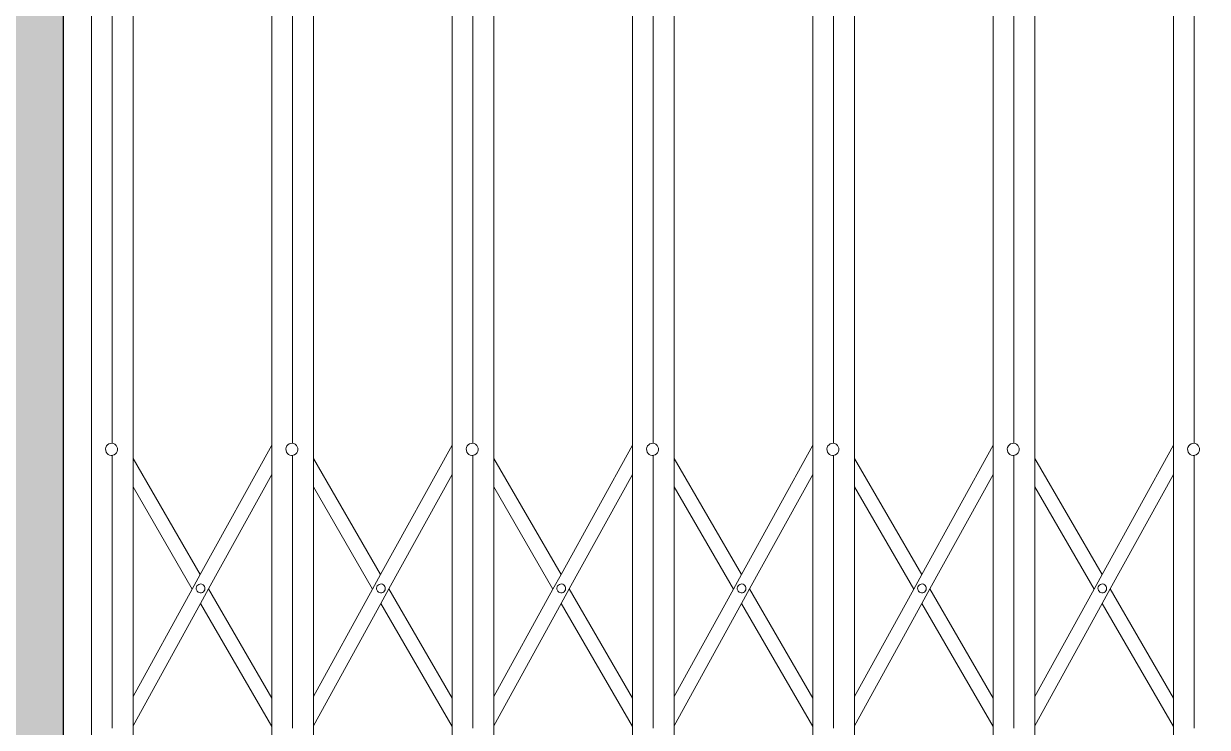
# Model space of a CAD drawing. Header units: inches. Extents: x -6800 to 96653, y -25814 to 17379.
# Drawn here: x 78888.5 to 78948.1, y -17380.2 to -17344.8 of the extents above; entities that cross this region are included whole.
import ezdxf

# ---------------------------------------------------------------- set-up
doc = ezdxf.new("R2010")
doc.units = ezdxf.units.IN
doc.header["$MEASUREMENT"] = 0
for name, color, linetype, lineweight in [('Door ele', 20, 'Continuous', 15), ('ele front', 30, 'Continuous', 30), ('Win ele', 211, 'Continuous', 15)]:
    doc.layers.add(name, color=color, linetype=linetype, lineweight=lineweight)

msp = doc.modelspace()

# ---------------------------------------------------------------- hatches: boundary and pattern name
at = {"layer": 'Win ele', "transparency": 33554559}
h = msp.add_hatch(color=256, dxfattribs=at)
h.dxf.hatch_style = 1
h.paths.add_polyline_path([(79495.029, -17231.325), (79333.029, -17231.325), (79333.029, -17237.825), (79337.529, -17237.825), (79337.529, -17237.325), (79490.529, -17237.325), (79490.529, -17237.825), (79495.029, -17237.825)])
h.paths.add_polyline_path([(79330.029, -17231.325), (79228.029, -17231.325), (79228.029, -17237.825), (79232.529, -17237.825), (79232.529, -17237.325), (79325.529, -17237.325), (79325.529, -17237.825), (79330.029, -17237.825)])
h.paths.add_polyline_path([(79225.029, -17231.325), (79193.529, -17231.325), (79193.529, -17237.325), (79220.529, -17237.325), (79220.529, -17237.825), (79225.029, -17237.825)])
h.paths.add_polyline_path([(79145.529, -17231.325), (79120.029, -17231.325), (79120.029, -17237.825), (79124.529, -17237.825), (79124.529, -17237.325), (79145.529, -17237.325)])
h.paths.add_polyline_path([(79117.029, -17231.325), (79012.029, -17231.325), (79012.029, -17237.825), (79016.529, -17237.825), (79016.529, -17237.325), (79112.529, -17237.325), (79112.529, -17237.825), (79117.029, -17237.825)])
h.paths.add_polyline_path([(79009.029, -17231.325), (78886.029, -17231.325), (78886.029, -17237.825), (78890.529, -17237.825), (78890.529, -17237.325), (79004.529, -17237.325), (79004.529, -17237.825), (79009.029, -17237.825)])
h.paths.add_polyline_path([(78883.029, -17231.325), (78878.529, -17231.325), (78878.529, -17237.825), (78883.029, -17237.825)])
h.paths.add_polyline_path([(78890.529, -17239.325), (78886.029, -17239.325), (78886.029, -17267.325), (78890.529, -17267.325)])
h.paths.add_polyline_path([(78883.029, -17239.325), (78878.529, -17239.325), (78878.529, -17267.325), (78883.029, -17267.325)])
h.paths.add_polyline_path([(79009.029, -17239.325), (79004.529, -17239.325), (79004.529, -17267.325), (79009.029, -17267.325)])
h.paths.add_polyline_path([(79016.529, -17239.325), (79012.029, -17239.325), (79012.029, -17267.325), (79016.529, -17267.325)])
h.paths.add_polyline_path([(79124.529, -17239.325), (79120.029, -17239.325), (79120.029, -17267.325), (79124.529, -17267.325)])
h.paths.add_polyline_path([(79117.029, -17239.325), (79112.529, -17239.325), (79112.529, -17267.325), (79117.029, -17267.325)])
h.paths.add_polyline_path([(79225.029, -17239.325), (79220.529, -17239.325), (79220.529, -17267.325), (79225.029, -17267.325)])
h.paths.add_polyline_path([(79232.529, -17239.325), (79228.029, -17239.325), (79228.029, -17267.325), (79232.529, -17267.325)])
h.paths.add_polyline_path([(79337.529, -17239.325), (79333.029, -17239.325), (79333.029, -17267.325), (79337.529, -17267.325)])
h.paths.add_polyline_path([(79330.029, -17239.325), (79325.529, -17239.325), (79325.529, -17267.325), (79330.029, -17267.325)])
h.paths.add_polyline_path([(79337.529, -17272.325), (79595.529, -17272.325), (79595.529, -17286.325), (79607.529, -17286.325), (79607.529, -17272.325), (79703.529, -17272.325), (79703.529, -17286.325), (79715.529, -17286.325), (79715.529, -17272.325), (79856.529, -17272.325), (79856.529, -17286.325), (79868.529, -17286.325), (79868.529, -17272.325), (80009.529, -17272.325), (80009.529, -17286.325), (80021.529, -17286.325), (80021.529, -17272.325), (80063.529, -17272.325), (80063.529, -17267.325), (78836.529, -17267.325), (78836.529, -17272.325), (78878.529, -17272.325), (78878.529, -17286.325), (78890.529, -17286.325), (78890.529, -17272.325), (79004.529, -17272.325), (79004.529, -17286.325), (79016.529, -17286.325), (79016.529, -17272.325), (79112.529, -17272.325), (79112.529, -17286.325), (79124.529, -17286.325), (79124.529, -17272.325), (79220.529, -17272.325), (79220.529, -17286.325), (79232.529, -17286.325), (79232.529, -17272.325), (79325.529, -17272.325), (79325.529, -17286.325), (79337.529, -17286.325)])
h.paths.add_polyline_path([(79225.029, -17157.325), (79120.029, -17157.325), (79120.029, -17166.325), (79225.029, -17166.325)])
h.paths.add_polyline_path([(79330.029, -17157.325), (79228.029, -17157.325), (79228.029, -17166.325), (79330.029, -17166.325)])
h.paths.add_polyline_path([(79117.029, -17157.325), (79012.029, -17157.325), (79012.029, -17166.325), (79117.029, -17166.325)])
h.paths.add_polyline_path([(79009.029, -17157.325), (78917.529, -17157.325), (78886.029, -17157.325), (78886.029, -17166.325), (79009.029, -17166.325)])
h.paths.add_polyline_path([(78883.029, -17157.325), (78878.529, -17157.325), (78878.529, -17160.325), (78836.529, -17160.325), (78836.529, -17166.325), (78883.029, -17166.325)])
h.paths.add_polyline_path([(79495.029, -17157.325), (79333.029, -17157.325), (79333.029, -17166.325), (79495.029, -17166.325)])
h.paths.add_polyline_path([(79600.029, -17157.325), (79498.029, -17157.325), (79498.029, -17166.325), (79600.029, -17166.325)])
h.paths.add_polyline_path([(79708.029, -17157.325), (79603.029, -17157.325), (79603.029, -17166.325), (79708.029, -17166.325)])
h.paths.add_polyline_path([(79861.029, -17157.325), (79711.029, -17157.325), (79711.029, -17166.325), (79861.029, -17166.325)])
h.paths.add_polyline_path([(80014.029, -17157.325), (79864.029, -17157.325), (79864.029, -17166.325), (80014.029, -17166.325)])
h.paths.add_polyline_path([(80063.529, -17157.325), (80017.029, -17157.325), (80017.029, -17166.325), (80063.529, -17166.325)])
h.paths.add_polyline_path([(80063.529, -17231.325), (80017.029, -17231.325), (80017.029, -17237.825), (80021.529, -17237.825), (80021.529, -17237.325), (80063.529, -17237.325)])
h.paths.add_polyline_path([(80021.529, -17239.325), (80017.029, -17239.325), (80017.029, -17267.325), (80021.529, -17267.325)])
h.paths.add_polyline_path([(80014.029, -17239.325), (80009.529, -17239.325), (80009.529, -17267.325), (80014.029, -17267.325)])
h.paths.add_polyline_path([(80014.029, -17231.325), (79864.029, -17231.325), (79864.029, -17237.825), (79868.529, -17237.825), (79868.529, -17237.325), (80009.529, -17237.325), (80009.529, -17237.825), (80014.029, -17237.825)])
h.paths.add_polyline_path([(79861.029, -17231.325), (79793.529, -17231.325), (79793.529, -17237.325), (79856.529, -17237.325), (79856.529, -17237.825), (79861.029, -17237.825)])
h.paths.add_polyline_path([(79868.529, -17239.325), (79864.029, -17239.325), (79864.029, -17267.325), (79868.529, -17267.325)])
h.paths.add_polyline_path([(79861.029, -17239.325), (79856.529, -17239.325), (79856.529, -17267.325), (79861.029, -17267.325)])
h.paths.add_polyline_path([(79715.529, -17239.325), (79711.029, -17239.325), (79711.029, -17267.325), (79715.529, -17267.325)])
h.paths.add_polyline_path([(79708.029, -17239.325), (79703.529, -17239.325), (79703.529, -17267.325), (79708.029, -17267.325)])
h.paths.add_polyline_path([(79708.029, -17231.325), (79703.529, -17231.325), (79703.529, -17237.825), (79708.029, -17237.825)])
h.paths.add_polyline_path([(79745.529, -17231.325), (79711.029, -17231.325), (79711.029, -17237.825), (79715.529, -17237.825), (79715.529, -17237.325), (79745.529, -17237.325)])
h.paths.add_polyline_path([(79607.529, -17239.325), (79603.029, -17239.325), (79603.029, -17267.325), (79607.529, -17267.325)])
h.paths.add_polyline_path([(79607.529, -17231.325), (79603.029, -17231.325), (79603.029, -17237.825), (79607.529, -17237.825)])
h.paths.add_polyline_path([(79600.029, -17231.325), (79565.529, -17231.325), (79565.529, -17237.325), (79595.529, -17237.325), (79595.529, -17237.825), (79600.029, -17237.825)])
h.paths.add_polyline_path([(79600.029, -17239.325), (79595.529, -17239.325), (79595.529, -17267.325), (79600.029, -17267.325)])
h.paths.add_polyline_path([(79517.529, -17231.325), (79498.029, -17231.325), (79498.029, -17237.825), (79502.529, -17237.825), (79502.529, -17237.325), (79517.529, -17237.325)])
h.paths.add_polyline_path([(79495.029, -17239.325), (79490.529, -17239.325), (79490.529, -17267.325), (79495.029, -17267.325)])
h.paths.add_polyline_path([(79502.529, -17239.325), (79498.029, -17239.325), (79498.029, -17267.325), (79502.529, -17267.325)])
h.paths.add_polyline_path([(79502.529, -17272.325), (79490.529, -17272.325), (79490.529, -17404.825), (79502.529, -17404.825)])
h.paths.add_polyline_path([(79337.529, -17286.325), (79325.529, -17286.325), (79325.529, -17404.825), (79337.529, -17404.825)])
h.paths.add_polyline_path([(79232.529, -17286.325), (79220.529, -17286.325), (79220.529, -17404.825), (79232.529, -17404.825)])
h.paths.add_polyline_path([(79124.529, -17286.325), (79112.529, -17286.325), (79112.529, -17404.825), (79124.529, -17404.825)])
h.paths.add_polyline_path([(79016.529, -17286.325), (79004.529, -17286.325), (79004.529, -17298.325), (78890.529, -17298.325), (78890.529, -17304.325), (78891.954, -17304.325), (79002.961, -17304.325), (79004.386, -17304.325), (79004.386, -17305.75), (79004.386, -17358.572), (79004.386, -17403.485), (79004.386, -17404.825), (79016.529, -17404.825)])
h.paths.add_polyline_path([(78890.529, -17286.325), (78878.529, -17286.325), (78878.529, -17404.825), (78890.529, -17404.825)])
h.paths.add_polyline_path([(79715.529, -17286.325), (79703.529, -17286.325), (79703.529, -17404.825), (79715.529, -17404.825)])
h.paths.add_polyline_path([(79868.529, -17286.325), (79856.529, -17286.325), (79856.529, -17416.825), (79868.529, -17416.825)])
h.paths.add_polyline_path([(80021.529, -17286.325), (80009.529, -17286.325), (80009.529, -17416.825), (80021.529, -17416.825)])
h.paths.add_polyline_path([(78878.529, -17239.325), (78836.529, -17239.325), (78836.529, -17242.325), (78878.529, -17242.325)])
h.paths.add_polyline_path([(78878.529, -17236.325), (78836.529, -17236.325), (78836.529, -17237.825), (78878.529, -17237.825)])

# ---------------------------------------------------------------- linework, layer by layer
at = {"layer": 'Door ele', "transparency": 33554651}
for p, q in [((78890.529, -17305.75), (78890.529, -17358.572)), ((78891.954, -17358.572), (78891.954, -17305.75)), ((78894.042, -17358.572), (78894.042, -17342.559)), ((78903.12, -17358.572), (78903.12, -17342.559)), ((78912.198, -17358.572), (78912.198, -17342.559)), ((78921.276, -17358.572), (78921.276, -17342.559)), ((78930.354, -17358.572), (78930.354, -17342.559)), ((78939.432, -17358.572), (78939.432, -17342.559)), ((78892.994, -17358.572), (78892.994, -17343.322)), ((78901.025, -17343.222), (78901.025, -17358.572)), ((78902.072, -17358.572), (78902.072, -17343.322)), ((78910.103, -17343.222), (78910.103, -17358.572)), ((78911.15, -17358.572), (78911.15, -17343.322)), ((78919.181, -17343.222), (78919.181, -17358.572)), ((78920.229, -17358.572), (78920.229, -17343.322)), ((78928.259, -17343.222), (78928.259, -17358.572)), ((78929.307, -17358.572), (78929.307, -17343.322)), ((78937.338, -17343.222), (78937.338, -17358.572)), ((78938.385, -17358.572), (78938.385, -17343.322)), ((78946.416, -17343.222), (78946.416, -17358.572)), ((78947.463, -17358.572), (78947.463, -17343.322)), ((78890.529, -17358.572), (78890.529, -17403.485)), ((78891.954, -17403.485), (78891.954, -17358.572)), ((78892.994, -17365.913), (78892.994, -17358.572)), ((78894.042, -17366.676), (78894.042, -17358.572)), ((78901.025, -17358.572), (78901.025, -17366.013)), ((78902.072, -17365.913), (78902.072, -17358.572)), ((78903.12, -17366.676), (78903.12, -17358.572)), ((78910.103, -17358.572), (78910.103, -17366.013)), ((78911.15, -17365.913), (78911.15, -17358.572)), ((78912.198, -17366.676), (78912.198, -17358.572)), ((78919.181, -17358.572), (78919.181, -17366.013)), ((78920.229, -17365.913), (78920.229, -17358.572)), ((78921.276, -17366.676), (78921.276, -17358.572)), ((78928.259, -17358.572), (78928.259, -17366.013)), ((78929.307, -17365.913), (78929.307, -17358.572)), ((78930.354, -17366.676), (78930.354, -17358.572)), ((78937.338, -17358.572), (78937.338, -17366.013)), ((78938.385, -17365.913), (78938.385, -17358.572)), ((78939.432, -17366.676), (78939.432, -17358.572)), ((78946.416, -17358.572), (78946.416, -17366.013)), ((78947.463, -17365.913), (78947.463, -17358.572)), ((78892.676, -17366.116), (78892.66, -17366.194)), ((78892.711, -17366.044), (78892.676, -17366.116)), ((78892.763, -17365.984), (78892.711, -17366.044)), ((78892.828, -17365.94), (78892.763, -17365.984)), ((78892.902, -17365.915), (78892.828, -17365.94)), ((78892.98, -17365.91), (78892.902, -17365.915)), ((78892.994, -17365.913), (78892.98, -17365.91)), ((78893.057, -17365.926), (78892.994, -17365.913)), ((78893.127, -17365.962), (78893.057, -17365.926)), ((78893.185, -17366.015), (78893.127, -17365.962)), ((78893.228, -17366.081), (78893.185, -17366.015)), ((78893.253, -17366.157), (78893.228, -17366.081)), ((78897.427, -17372.522), (78901.025, -17366.013)), ((78901.025, -17367.489), (78901.025, -17366.013)), ((78901.754, -17366.116), (78901.738, -17366.194)), ((78901.789, -17366.044), (78901.754, -17366.116)), ((78901.841, -17365.984), (78901.789, -17366.044)), ((78901.906, -17365.94), (78901.841, -17365.984)), ((78901.98, -17365.915), (78901.906, -17365.94)), ((78902.058, -17365.91), (78901.98, -17365.915)), ((78902.072, -17365.913), (78902.058, -17365.91)), ((78902.135, -17365.926), (78902.072, -17365.913)), ((78902.205, -17365.962), (78902.135, -17365.926)), ((78902.263, -17366.015), (78902.205, -17365.962)), ((78902.307, -17366.081), (78902.263, -17366.015)), ((78902.331, -17366.157), (78902.307, -17366.081)), ((78906.505, -17372.522), (78910.103, -17366.013)), ((78910.103, -17367.489), (78910.103, -17366.013)), ((78910.832, -17366.116), (78910.817, -17366.194)), ((78910.867, -17366.044), (78910.832, -17366.116)), ((78910.919, -17365.984), (78910.867, -17366.044)), ((78910.984, -17365.94), (78910.919, -17365.984)), ((78911.058, -17365.915), (78910.984, -17365.94)), ((78911.137, -17365.91), (78911.058, -17365.915)), ((78911.15, -17365.913), (78911.137, -17365.91)), ((78911.213, -17365.926), (78911.15, -17365.913)), ((78911.283, -17365.962), (78911.213, -17365.926)), ((78911.342, -17366.015), (78911.283, -17365.962)), ((78911.385, -17366.081), (78911.342, -17366.015)), ((78911.41, -17366.157), (78911.385, -17366.081)), ((78915.584, -17372.522), (78919.181, -17366.013)), ((78919.181, -17367.489), (78919.181, -17366.013)), ((78919.91, -17366.116), (78919.895, -17366.194)), ((78919.945, -17366.044), (78919.91, -17366.116)), ((78919.997, -17365.984), (78919.945, -17366.044)), ((78920.062, -17365.94), (78919.997, -17365.984)), ((78920.137, -17365.915), (78920.062, -17365.94)), ((78920.215, -17365.91), (78920.137, -17365.915)), ((78920.229, -17365.913), (78920.215, -17365.91)), ((78920.291, -17365.926), (78920.229, -17365.913)), ((78920.361, -17365.962), (78920.291, -17365.926)), ((78920.42, -17366.015), (78920.361, -17365.962)), ((78920.463, -17366.081), (78920.42, -17366.015)), ((78920.488, -17366.157), (78920.463, -17366.081)), ((78924.662, -17372.522), (78928.259, -17366.013)), ((78928.259, -17367.489), (78928.259, -17366.013)), ((78928.989, -17366.116), (78928.973, -17366.194)), ((78929.024, -17366.044), (78928.989, -17366.116)), ((78929.075, -17365.984), (78929.024, -17366.044)), ((78929.141, -17365.94), (78929.075, -17365.984)), ((78929.215, -17365.915), (78929.141, -17365.94)), ((78929.293, -17365.91), (78929.215, -17365.915)), ((78929.307, -17365.913), (78929.293, -17365.91)), ((78929.369, -17365.926), (78929.307, -17365.913)), ((78929.439, -17365.962), (78929.369, -17365.926)), ((78929.498, -17366.015), (78929.439, -17365.962)), ((78929.541, -17366.081), (78929.498, -17366.015)), ((78929.566, -17366.157), (78929.541, -17366.081)), ((78933.74, -17372.522), (78937.338, -17366.013)), ((78937.338, -17367.489), (78937.338, -17366.013)), ((78938.067, -17366.116), (78938.051, -17366.194)), ((78938.102, -17366.044), (78938.067, -17366.116)), ((78938.154, -17365.984), (78938.102, -17366.044)), ((78938.219, -17365.94), (78938.154, -17365.984)), ((78938.293, -17365.915), (78938.219, -17365.94)), ((78938.371, -17365.91), (78938.293, -17365.915)), ((78938.385, -17365.913), (78938.371, -17365.91)), ((78938.448, -17365.926), (78938.385, -17365.913)), ((78938.518, -17365.962), (78938.448, -17365.926)), ((78938.576, -17366.015), (78938.518, -17365.962)), ((78938.619, -17366.081), (78938.576, -17366.015)), ((78938.644, -17366.157), (78938.619, -17366.081)), ((78942.818, -17372.522), (78946.416, -17366.013)), ((78946.416, -17367.489), (78946.416, -17366.013)), ((78947.145, -17366.116), (78947.129, -17366.194)), ((78947.18, -17366.044), (78947.145, -17366.116)), ((78947.232, -17365.984), (78947.18, -17366.044)), ((78947.297, -17365.94), (78947.232, -17365.984)), ((78947.371, -17365.915), (78947.297, -17365.94)), ((78947.449, -17365.91), (78947.371, -17365.915)), ((78947.463, -17365.913), (78947.449, -17365.91)), ((78947.526, -17365.926), (78947.463, -17365.913)), ((78947.596, -17365.962), (78947.526, -17365.926)), ((78947.654, -17366.015), (78947.596, -17365.962)), ((78947.697, -17366.081), (78947.654, -17366.015)), ((78947.722, -17366.157), (78947.697, -17366.081)), ((78892.66, -17366.194), (78892.665, -17366.274)), ((78892.665, -17366.274), (78892.69, -17366.35)), ((78892.69, -17366.35), (78892.733, -17366.417)), ((78892.733, -17366.417), (78892.791, -17366.47)), ((78892.791, -17366.47), (78892.861, -17366.505)), ((78892.861, -17366.505), (78892.938, -17366.521)), ((78892.938, -17366.521), (78892.994, -17366.518)), ((78892.994, -17366.518), (78893.016, -17366.516)), ((78892.994, -17380.252), (78892.994, -17366.518)), ((78893.016, -17366.516), (78893.09, -17366.491)), ((78893.09, -17366.491), (78893.155, -17366.447)), ((78893.155, -17366.447), (78893.207, -17366.387)), ((78893.207, -17366.387), (78893.242, -17366.316)), ((78893.242, -17366.316), (78893.258, -17366.237)), ((78893.258, -17366.237), (78893.253, -17366.157)), ((78897.427, -17372.522), (78894.042, -17366.676)), ((78894.042, -17368.101), (78894.042, -17366.676)), ((78901.738, -17366.194), (78901.743, -17366.274)), ((78901.743, -17366.274), (78901.768, -17366.35)), ((78901.768, -17366.35), (78901.811, -17366.417)), ((78901.811, -17366.417), (78901.87, -17366.47)), ((78901.87, -17366.47), (78901.94, -17366.505)), ((78901.94, -17366.505), (78902.016, -17366.521)), ((78902.016, -17366.521), (78902.072, -17366.518)), ((78902.072, -17366.518), (78902.094, -17366.516)), ((78902.072, -17380.252), (78902.072, -17366.518)), ((78902.094, -17366.516), (78902.168, -17366.491)), ((78902.168, -17366.491), (78902.234, -17366.447)), ((78902.234, -17366.447), (78902.286, -17366.387)), ((78902.286, -17366.387), (78902.32, -17366.316)), ((78902.32, -17366.316), (78902.336, -17366.237)), ((78902.336, -17366.237), (78902.331, -17366.157)), ((78906.505, -17372.522), (78903.12, -17366.676)), ((78903.12, -17368.101), (78903.12, -17366.676)), ((78910.817, -17366.194), (78910.821, -17366.274)), ((78910.821, -17366.274), (78910.846, -17366.35)), ((78910.846, -17366.35), (78910.889, -17366.417)), ((78910.889, -17366.417), (78910.948, -17366.47)), ((78910.948, -17366.47), (78911.018, -17366.505)), ((78911.018, -17366.505), (78911.094, -17366.521)), ((78911.094, -17366.521), (78911.15, -17366.518)), ((78911.15, -17366.518), (78911.172, -17366.516)), ((78911.15, -17380.252), (78911.15, -17366.518)), ((78911.172, -17366.516), (78911.247, -17366.491)), ((78911.247, -17366.491), (78911.312, -17366.447)), ((78911.312, -17366.447), (78911.364, -17366.387)), ((78911.364, -17366.387), (78911.399, -17366.316)), ((78911.399, -17366.316), (78911.414, -17366.237)), ((78911.414, -17366.237), (78911.41, -17366.157)), ((78915.584, -17372.522), (78912.198, -17366.676)), ((78912.198, -17368.101), (78912.198, -17366.676)), ((78919.895, -17366.194), (78919.899, -17366.274)), ((78919.899, -17366.274), (78919.924, -17366.35)), ((78919.924, -17366.35), (78919.967, -17366.417)), ((78919.967, -17366.417), (78920.026, -17366.47)), ((78920.026, -17366.47), (78920.096, -17366.505)), ((78920.096, -17366.505), (78920.173, -17366.521)), ((78920.173, -17366.521), (78920.229, -17366.518)), ((78920.229, -17366.518), (78920.251, -17366.516)), ((78920.229, -17380.252), (78920.229, -17366.518)), ((78920.251, -17366.516), (78920.325, -17366.491)), ((78920.325, -17366.491), (78920.39, -17366.447)), ((78920.39, -17366.447), (78920.442, -17366.387)), ((78920.442, -17366.387), (78920.477, -17366.316)), ((78920.477, -17366.316), (78920.492, -17366.237)), ((78920.492, -17366.237), (78920.488, -17366.157)), ((78924.662, -17372.522), (78921.276, -17366.676)), ((78921.276, -17368.101), (78921.276, -17366.676)), ((78928.973, -17366.194), (78928.978, -17366.274)), ((78928.978, -17366.274), (78929.002, -17366.35)), ((78929.002, -17366.35), (78929.046, -17366.417)), ((78929.046, -17366.417), (78929.104, -17366.47)), ((78929.104, -17366.47), (78929.174, -17366.505)), ((78929.174, -17366.505), (78929.251, -17366.521)), ((78929.251, -17366.521), (78929.307, -17366.518)), ((78929.307, -17366.518), (78929.329, -17366.516)), ((78929.307, -17380.252), (78929.307, -17366.518)), ((78929.329, -17366.516), (78929.403, -17366.491)), ((78929.403, -17366.491), (78929.468, -17366.447)), ((78929.468, -17366.447), (78929.52, -17366.387)), ((78929.52, -17366.387), (78929.555, -17366.316)), ((78929.555, -17366.316), (78929.571, -17366.237)), ((78929.571, -17366.237), (78929.566, -17366.157)), ((78933.74, -17372.522), (78930.354, -17366.676)), ((78930.354, -17368.101), (78930.354, -17366.676)), ((78938.051, -17366.194), (78938.056, -17366.274)), ((78938.056, -17366.274), (78938.081, -17366.35)), ((78938.081, -17366.35), (78938.124, -17366.417)), ((78938.124, -17366.417), (78938.182, -17366.47)), ((78938.182, -17366.47), (78938.252, -17366.505)), ((78938.252, -17366.505), (78938.329, -17366.521)), ((78938.329, -17366.521), (78938.385, -17366.518)), ((78938.385, -17366.518), (78938.407, -17366.516)), ((78938.385, -17380.252), (78938.385, -17366.518)), ((78938.407, -17366.516), (78938.481, -17366.491)), ((78938.481, -17366.491), (78938.546, -17366.447)), ((78938.546, -17366.447), (78938.598, -17366.387)), ((78938.598, -17366.387), (78938.633, -17366.316)), ((78938.633, -17366.316), (78938.649, -17366.237)), ((78938.649, -17366.237), (78938.644, -17366.157)), ((78942.818, -17372.522), (78939.432, -17366.676)), ((78939.432, -17368.101), (78939.432, -17366.676)), ((78947.129, -17366.194), (78947.134, -17366.274)), ((78947.134, -17366.274), (78947.159, -17366.35)), ((78947.159, -17366.35), (78947.202, -17366.417)), ((78947.202, -17366.417), (78947.26, -17366.47)), ((78947.26, -17366.47), (78947.33, -17366.505)), ((78947.33, -17366.505), (78947.407, -17366.521)), ((78947.407, -17366.521), (78947.463, -17366.518)), ((78947.463, -17366.518), (78947.485, -17366.516)), ((78947.463, -17380.252), (78947.463, -17366.518)), ((78947.485, -17366.516), (78947.559, -17366.491)), ((78947.559, -17366.491), (78947.625, -17366.447)), ((78947.625, -17366.447), (78947.676, -17366.387)), ((78947.676, -17366.387), (78947.711, -17366.316)), ((78947.711, -17366.316), (78947.727, -17366.237)), ((78947.727, -17366.237), (78947.722, -17366.157)), ((78897.845, -17373.243), (78901.025, -17367.489)), ((78901.025, -17378.734), (78901.025, -17367.489)), ((78906.923, -17373.243), (78910.103, -17367.489)), ((78910.103, -17378.734), (78910.103, -17367.489)), ((78916.001, -17373.243), (78919.181, -17367.489)), ((78919.181, -17378.734), (78919.181, -17367.489)), ((78925.079, -17373.243), (78928.259, -17367.489)), ((78928.259, -17378.734), (78928.259, -17367.489)), ((78934.157, -17373.243), (78937.338, -17367.489)), ((78937.338, -17378.734), (78937.338, -17367.489)), ((78943.236, -17373.243), (78946.416, -17367.489)), ((78946.416, -17378.734), (78946.416, -17367.489)), ((78894.042, -17378.648), (78894.042, -17368.101)), ((78897.024, -17373.251), (78894.042, -17368.101)), ((78903.12, -17378.648), (78903.12, -17368.101)), ((78906.102, -17373.251), (78903.12, -17368.101)), ((78912.198, -17378.648), (78912.198, -17368.101)), ((78915.181, -17373.251), (78912.198, -17368.101)), ((78921.276, -17378.648), (78921.276, -17368.101)), ((78924.259, -17373.251), (78921.276, -17368.101)), ((78930.354, -17378.648), (78930.354, -17368.101)), ((78933.337, -17373.251), (78930.354, -17368.101)), ((78939.432, -17378.648), (78939.432, -17368.101)), ((78942.415, -17373.251), (78939.432, -17368.101)), ((78897.024, -17373.251), (78897.427, -17372.522)), ((78906.102, -17373.251), (78906.505, -17372.522)), ((78915.181, -17373.251), (78915.584, -17372.522)), ((78924.259, -17373.251), (78924.662, -17372.522)), ((78933.337, -17373.251), (78933.74, -17372.522)), ((78942.415, -17373.251), (78942.818, -17372.522)), ((78894.042, -17378.648), (78897.024, -17373.251)), ((78897.234, -17373.141), (78897.222, -17373.198)), ((78897.222, -17373.198), (78897.226, -17373.256)), ((78897.226, -17373.256), (78897.244, -17373.311)), ((78897.259, -17373.088), (78897.234, -17373.141)), ((78897.297, -17373.045), (78897.259, -17373.088)), ((78897.345, -17373.012), (78897.297, -17373.045)), ((78897.399, -17372.994), (78897.345, -17373.012)), ((78897.399, -17372.994), (78897.456, -17372.99)), ((78897.442, -17373.972), (78897.845, -17373.243)), ((78897.512, -17373.002), (78897.456, -17372.99)), ((78897.563, -17373.028), (78897.512, -17373.002)), ((78897.605, -17373.067), (78897.563, -17373.028)), ((78897.637, -17373.116), (78897.605, -17373.067)), ((78897.621, -17373.339), (78897.647, -17373.287)), ((78897.655, -17373.171), (78897.637, -17373.116)), ((78897.647, -17373.287), (78897.658, -17373.229)), ((78897.658, -17373.229), (78897.655, -17373.171)), ((78901.025, -17378.734), (78897.845, -17373.243)), ((78903.12, -17378.648), (78906.102, -17373.251)), ((78906.312, -17373.141), (78906.3, -17373.198)), ((78906.3, -17373.198), (78906.304, -17373.256)), ((78906.304, -17373.256), (78906.322, -17373.311)), ((78906.337, -17373.088), (78906.312, -17373.141)), ((78906.375, -17373.045), (78906.337, -17373.088)), ((78906.423, -17373.012), (78906.375, -17373.045)), ((78906.477, -17372.994), (78906.423, -17373.012)), ((78906.477, -17372.994), (78906.534, -17372.99)), ((78906.52, -17373.972), (78906.923, -17373.243)), ((78906.59, -17373.002), (78906.534, -17372.99)), ((78906.641, -17373.028), (78906.59, -17373.002)), ((78906.684, -17373.067), (78906.641, -17373.028)), ((78906.715, -17373.116), (78906.684, -17373.067)), ((78906.7, -17373.339), (78906.725, -17373.287)), ((78906.733, -17373.171), (78906.715, -17373.116)), ((78906.725, -17373.287), (78906.737, -17373.229)), ((78906.737, -17373.229), (78906.733, -17373.171)), ((78910.103, -17378.734), (78906.923, -17373.243)), ((78912.198, -17378.648), (78915.181, -17373.251)), ((78915.39, -17373.141), (78915.378, -17373.198)), ((78915.378, -17373.198), (78915.382, -17373.256)), ((78915.382, -17373.256), (78915.4, -17373.311)), ((78915.415, -17373.088), (78915.39, -17373.141)), ((78915.453, -17373.045), (78915.415, -17373.088)), ((78915.501, -17373.012), (78915.453, -17373.045)), ((78915.555, -17372.994), (78915.501, -17373.012)), ((78915.555, -17372.994), (78915.612, -17372.99)), ((78915.598, -17373.972), (78916.001, -17373.243)), ((78915.668, -17373.002), (78915.612, -17372.99)), ((78915.719, -17373.028), (78915.668, -17373.002)), ((78915.762, -17373.067), (78915.719, -17373.028)), ((78915.793, -17373.116), (78915.762, -17373.067)), ((78915.778, -17373.339), (78915.803, -17373.287)), ((78915.811, -17373.171), (78915.793, -17373.116)), ((78915.803, -17373.287), (78915.815, -17373.229)), ((78915.815, -17373.229), (78915.811, -17373.171)), ((78919.181, -17378.734), (78916.001, -17373.243)), ((78921.276, -17378.648), (78924.259, -17373.251)), ((78924.468, -17373.141), (78924.457, -17373.198)), ((78924.457, -17373.198), (78924.46, -17373.256)), ((78924.46, -17373.256), (78924.478, -17373.311)), ((78924.494, -17373.088), (78924.468, -17373.141)), ((78924.531, -17373.045), (78924.494, -17373.088)), ((78924.579, -17373.012), (78924.531, -17373.045)), ((78924.634, -17372.994), (78924.579, -17373.012)), ((78924.634, -17372.994), (78924.69, -17372.99)), ((78924.676, -17373.972), (78925.079, -17373.243)), ((78924.746, -17373.002), (78924.69, -17372.99)), ((78924.797, -17373.028), (78924.746, -17373.002)), ((78924.84, -17373.067), (78924.797, -17373.028)), ((78924.871, -17373.116), (78924.84, -17373.067)), ((78924.856, -17373.339), (78924.882, -17373.287)), ((78924.889, -17373.171), (78924.871, -17373.116)), ((78924.882, -17373.287), (78924.893, -17373.229)), ((78924.893, -17373.229), (78924.889, -17373.171)), ((78928.259, -17378.734), (78925.079, -17373.243)), ((78930.354, -17378.648), (78933.337, -17373.251)), ((78933.546, -17373.141), (78933.535, -17373.198)), ((78933.535, -17373.198), (78933.538, -17373.256)), ((78933.538, -17373.256), (78933.556, -17373.311)), ((78933.572, -17373.088), (78933.546, -17373.141)), ((78933.61, -17373.045), (78933.572, -17373.088)), ((78933.657, -17373.012), (78933.61, -17373.045)), ((78933.712, -17372.994), (78933.657, -17373.012)), ((78933.712, -17372.994), (78933.768, -17372.99)), ((78933.754, -17373.972), (78934.157, -17373.243)), ((78933.824, -17373.002), (78933.768, -17372.99)), ((78933.875, -17373.028), (78933.824, -17373.002)), ((78933.918, -17373.067), (78933.875, -17373.028)), ((78933.95, -17373.116), (78933.918, -17373.067)), ((78933.934, -17373.339), (78933.96, -17373.287)), ((78933.968, -17373.171), (78933.95, -17373.116)), ((78933.96, -17373.287), (78933.971, -17373.229)), ((78933.971, -17373.229), (78933.968, -17373.171)), ((78937.338, -17378.734), (78934.157, -17373.243)), ((78939.432, -17378.648), (78942.415, -17373.251)), ((78942.624, -17373.141), (78942.613, -17373.198)), ((78942.613, -17373.198), (78942.616, -17373.256)), ((78942.616, -17373.256), (78942.635, -17373.311)), ((78942.65, -17373.088), (78942.624, -17373.141)), ((78942.688, -17373.045), (78942.65, -17373.088)), ((78942.735, -17373.012), (78942.688, -17373.045)), ((78942.79, -17372.994), (78942.735, -17373.012)), ((78942.79, -17372.994), (78942.847, -17372.99)), ((78942.832, -17373.972), (78943.236, -17373.243)), ((78942.902, -17373.002), (78942.847, -17372.99)), ((78942.954, -17373.028), (78942.902, -17373.002)), ((78942.996, -17373.067), (78942.954, -17373.028)), ((78943.028, -17373.116), (78942.996, -17373.067)), ((78943.012, -17373.339), (78943.038, -17373.287)), ((78943.046, -17373.171), (78943.028, -17373.116)), ((78943.038, -17373.287), (78943.049, -17373.229)), ((78943.049, -17373.229), (78943.046, -17373.171)), ((78946.416, -17378.734), (78943.236, -17373.243)), ((78897.244, -17373.311), (78897.275, -17373.36)), ((78897.275, -17373.36), (78897.318, -17373.399)), ((78897.318, -17373.399), (78897.369, -17373.425)), ((78897.369, -17373.425), (78897.425, -17373.437)), ((78897.425, -17373.437), (78897.482, -17373.433)), ((78897.482, -17373.433), (78897.536, -17373.415)), ((78897.536, -17373.415), (78897.584, -17373.382)), ((78897.584, -17373.382), (78897.621, -17373.339)), ((78906.322, -17373.311), (78906.353, -17373.36)), ((78906.353, -17373.36), (78906.396, -17373.399)), ((78906.396, -17373.399), (78906.447, -17373.425)), ((78906.447, -17373.425), (78906.503, -17373.437)), ((78906.503, -17373.437), (78906.56, -17373.433)), ((78906.56, -17373.433), (78906.614, -17373.415)), ((78906.614, -17373.415), (78906.662, -17373.382)), ((78906.662, -17373.382), (78906.7, -17373.339)), ((78915.4, -17373.311), (78915.431, -17373.36)), ((78915.431, -17373.36), (78915.474, -17373.399)), ((78915.474, -17373.399), (78915.525, -17373.425)), ((78915.525, -17373.425), (78915.581, -17373.437)), ((78915.581, -17373.437), (78915.638, -17373.433)), ((78915.638, -17373.433), (78915.692, -17373.415)), ((78915.692, -17373.415), (78915.74, -17373.382)), ((78915.74, -17373.382), (78915.778, -17373.339)), ((78924.478, -17373.311), (78924.51, -17373.36)), ((78924.51, -17373.36), (78924.552, -17373.399)), ((78924.552, -17373.399), (78924.603, -17373.425)), ((78924.603, -17373.425), (78924.659, -17373.437)), ((78924.659, -17373.437), (78924.716, -17373.433)), ((78924.716, -17373.433), (78924.771, -17373.415)), ((78924.771, -17373.415), (78924.818, -17373.382)), ((78924.818, -17373.382), (78924.856, -17373.339)), ((78933.556, -17373.311), (78933.588, -17373.36)), ((78933.588, -17373.36), (78933.631, -17373.399)), ((78933.631, -17373.399), (78933.682, -17373.425)), ((78933.682, -17373.425), (78933.738, -17373.437)), ((78933.738, -17373.437), (78933.795, -17373.433)), ((78933.795, -17373.433), (78933.849, -17373.415)), ((78933.849, -17373.415), (78933.896, -17373.382)), ((78933.896, -17373.382), (78933.934, -17373.339)), ((78942.635, -17373.311), (78942.666, -17373.36)), ((78942.666, -17373.36), (78942.709, -17373.399)), ((78942.709, -17373.399), (78942.76, -17373.425)), ((78942.76, -17373.425), (78942.816, -17373.437)), ((78942.816, -17373.437), (78942.873, -17373.433)), ((78942.873, -17373.433), (78942.927, -17373.415)), ((78942.927, -17373.415), (78942.975, -17373.382)), ((78942.975, -17373.382), (78943.012, -17373.339)), ((78894.042, -17380.123), (78897.442, -17373.972)), ((78901.025, -17380.159), (78897.442, -17373.972)), ((78903.12, -17380.123), (78906.52, -17373.972)), ((78910.103, -17380.159), (78906.52, -17373.972)), ((78912.198, -17380.123), (78915.598, -17373.972)), ((78919.181, -17380.159), (78915.598, -17373.972)), ((78921.276, -17380.123), (78924.676, -17373.972)), ((78928.259, -17380.159), (78924.676, -17373.972)), ((78930.354, -17380.123), (78933.754, -17373.972)), ((78937.338, -17380.159), (78933.754, -17373.972)), ((78939.432, -17380.123), (78942.832, -17373.972)), ((78946.416, -17380.159), (78942.832, -17373.972)), ((78894.042, -17380.123), (78894.042, -17378.648)), ((78903.12, -17380.123), (78903.12, -17378.648)), ((78912.198, -17380.123), (78912.198, -17378.648)), ((78921.276, -17380.123), (78921.276, -17378.648)), ((78930.354, -17380.123), (78930.354, -17378.648)), ((78939.432, -17380.123), (78939.432, -17378.648)), ((78901.025, -17380.159), (78901.025, -17378.734)), ((78910.103, -17380.159), (78910.103, -17378.734)), ((78919.181, -17380.159), (78919.181, -17378.734)), ((78928.259, -17380.159), (78928.259, -17378.734)), ((78937.338, -17380.159), (78937.338, -17378.734)), ((78946.416, -17380.159), (78946.416, -17378.734)), ((78894.042, -17382.351), (78894.042, -17380.123)), ((78901.025, -17382.438), (78901.025, -17380.159)), ((78903.12, -17382.351), (78903.12, -17380.123)), ((78910.103, -17382.438), (78910.103, -17380.159)), ((78912.198, -17382.351), (78912.198, -17380.123)), ((78919.181, -17382.438), (78919.181, -17380.159)), ((78921.276, -17382.351), (78921.276, -17380.123)), ((78928.259, -17382.438), (78928.259, -17380.159)), ((78930.354, -17382.351), (78930.354, -17380.123)), ((78937.338, -17382.438), (78937.338, -17380.159)), ((78939.432, -17382.351), (78939.432, -17380.123)), ((78946.416, -17382.438), (78946.416, -17380.159))]:
    msp.add_line(p, q, dxfattribs=at)
at = {"layer": 'ele front', "transparency": 33554651}
msp.add_line((78890.529, -17272.325), (78890.529, -17404.825), dxfattribs=at)

doc.saveas('drawing.dxf')
